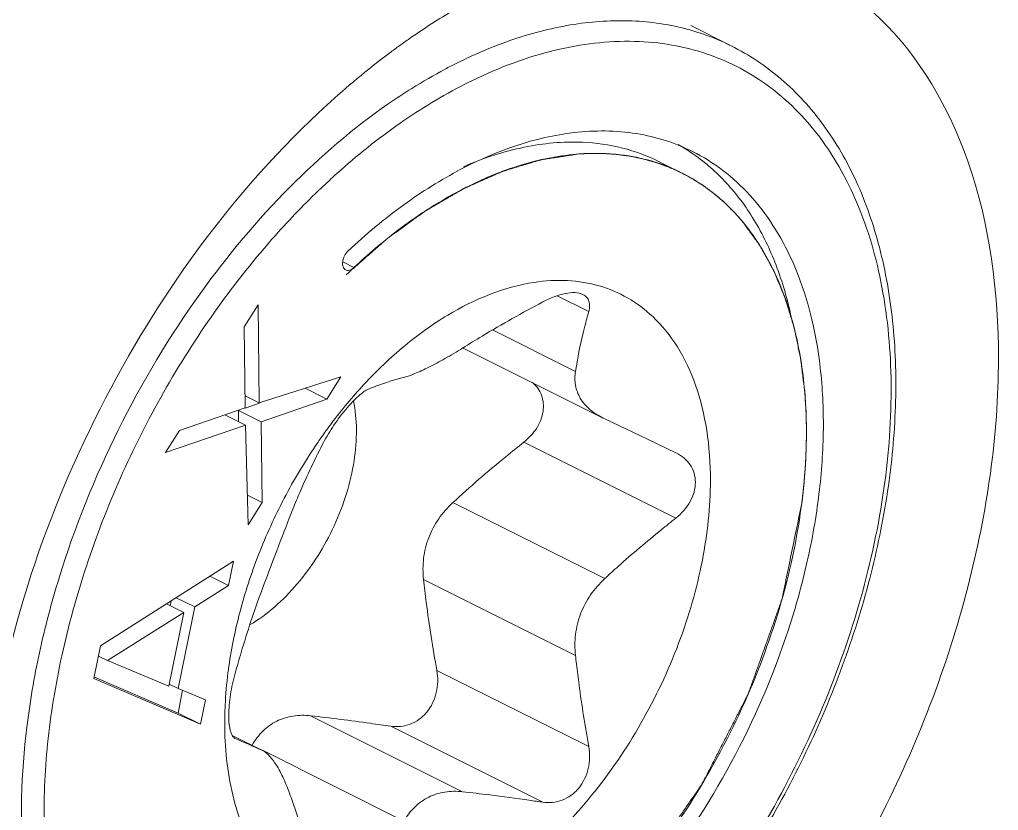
# Model space of a CAD drawing. Header units: millimetres. Extents: x 1177 to 4147, y 93 to 2194.
# Drawn here: x 3563.87 to 3568.16, y 938.529 to 941.994 of the extents above; entities that cross this region are included whole.
import ezdxf

# ---------------------------------------------------------------- set-up
doc = ezdxf.new("R2010")
doc.units = ezdxf.units.MM
doc.header["$LTSCALE"] = 0.1
doc.layers.get('0').update_dxf_attribs({"lineweight": 13})

# ---------------------------------------------------------------- blocks, each defined once
blk = doc.blocks.new('01')
for p, q in [((4024.408, 927.9837), (4024.1544, 928.1105)), ((4023.9533, 927.2485), (4023.9508, 927.2493)), ((4023.9571, 927.2588), (4024.0985, 927.1881)), ((4022.0452, 926.5965), (4021.9755, 926.6313)), ((4022.0108, 926.5639), (4021.9967, 926.5502)), ((4023.5157, 926.321), (4023.3185, 926.4196)), ((4021.4458, 926.3629), (4021.3587, 926.2242)), ((4021.3587, 926.2242), (4021.4458, 926.3629)), ((4021.4458, 926.3629), (4021.4527, 925.7489)), ((4021.4527, 925.7489), (4021.4458, 926.3629)), ((4021.3587, 926.2242), (4021.3651, 925.718)), ((4021.3651, 925.718), (4021.3587, 926.2242)), ((4022.9134, 926.2055), (4023.4324, 925.946)), ((4022.7261, 926.0935), (4023.6068, 925.6531)), ((4021.9638, 925.9113), (4021.4527, 925.7489)), ((4021.4527, 925.7489), (4021.9638, 925.9113)), ((4021.9638, 925.9113), (4021.8768, 925.7726)), ((4021.8768, 925.7726), (4021.9638, 925.9113)), ((4021.8768, 925.7726), (4021.741, 925.8405)), ((4021.4527, 925.7489), (4021.3641, 925.7932)), ((4021.8768, 925.7726), (4021.4643, 925.6316)), ((4021.4643, 925.6316), (4021.8768, 925.7726)), ((4021.3651, 925.718), (4020.9526, 925.577)), ((4020.9526, 925.577), (4021.3651, 925.718)), ((4021.4643, 925.6316), (4021.3229, 925.7023)), ((4021.3238, 925.6312), (4021.3229, 925.7023)), ((4021.3655, 925.7168), (4021.4534, 925.7469)), ((4021.3657, 925.6103), (4021.2374, 925.6744)), ((4023.6068, 925.6531), (4023.6158, 925.6487)), ((4023.6158, 925.6487), (4023.8832, 925.5214)), ((4021.3657, 925.6103), (4020.8656, 925.4383)), ((4020.8656, 925.4383), (4021.3657, 925.6103)), ((4020.9526, 925.577), (4020.8656, 925.4383)), ((4020.8656, 925.4383), (4020.9526, 925.577)), ((4021.3657, 925.6103), (4021.3836, 924.9867)), ((4021.3836, 924.9867), (4021.3657, 925.6103)), ((4021.4643, 925.6316), (4021.4706, 925.1254)), ((4021.4706, 925.1254), (4021.4643, 925.6316)), ((4023.8832, 925.5214), (4024.0614, 925.4364)), ((4024.0614, 925.0284), (4023.1101, 925.504)), ((4024.0614, 925.4364), (4024.0656, 925.4343)), ((4021.4706, 925.1254), (4021.3783, 925.1716)), ((4021.4706, 925.1254), (4021.3836, 924.9867)), ((4021.3836, 924.9867), (4021.4706, 925.1254)), ((4022.6645, 925.1247), (4023.6158, 924.6491)), ((4021.2916, 924.759), (4020.4592, 924.2276)), ((4020.4592, 924.2276), (4021.2916, 924.759)), ((4021.2916, 924.759), (4021.2607, 924.6057)), ((4021.2607, 924.6057), (4021.2916, 924.759)), ((4021.2607, 924.6057), (4021.1434, 924.6644)), ((4021.2607, 924.6057), (4021.0486, 924.4722)), ((4021.0486, 924.4722), (4021.2607, 924.6057)), ((4022.4812, 924.6442), (4023.4324, 924.1685)), ((4020.9796, 924.4362), (4020.8711, 924.4905)), ((4020.8943, 924.4789), (4020.9004, 924.5092)), ((4021.0486, 924.4722), (4020.933, 924.53)), ((4021.0486, 924.4722), (4020.9456, 923.9614)), ((4020.9456, 923.9614), (4021.0486, 924.4722)), ((4020.5024, 924.1359), (4020.9796, 924.4362)), ((4020.5024, 924.1359), (4020.9796, 924.4362)), ((4020.9796, 924.4362), (4020.8869, 923.9765)), ((4020.9796, 924.4362), (4020.8869, 923.9765)), ((4020.4592, 924.2276), (4020.418, 924.0233)), ((4020.418, 924.0233), (4020.4592, 924.2276)), ((4020.5024, 924.1359), (4020.4463, 924.1639)), ((4020.8869, 923.9765), (4020.5024, 924.1359)), ((4020.8869, 923.9765), (4020.5024, 924.1359)), ((4023.5157, 923.5981), (4022.5644, 924.0737)), ((4021.0856, 923.7374), (4020.418, 924.0233)), ((4020.418, 924.0233), (4021.0856, 923.7374)), ((4020.4216, 924.0318), (4020.9442, 923.8081)), ((4020.9456, 923.9614), (4020.8895, 923.9895)), ((4020.9442, 923.8081), (4020.9728, 923.9501)), ((4021.1165, 923.8906), (4020.9456, 923.9614)), ((4020.9456, 923.9614), (4021.1165, 923.8906)), ((4021.1165, 923.8906), (4021.0856, 923.7374)), ((4021.0856, 923.7374), (4021.1165, 923.8906)), ((4021.0856, 923.7374), (4020.9442, 923.8081)), ((4021.7743, 923.7909), (4022.7256, 923.3152)), ((4023.2272, 923.2498), (4022.2759, 923.7254)), ((4021.2833, 923.6683), (4021.4728, 923.5736)), ((4021.2834, 923.6682), (4021.4687, 923.5755)), ((4021.3018, 923.6486), (4021.3004, 923.6492)), ((4021.4728, 923.5736), (4021.4687, 923.5755)), ((4021.4733, 923.5747), (4022.3589, 923.1319))]:
    blk.add_line(p, q)
for centre, radius, start, end in [((4025.0703, 924.1912), 4.6795, 125.91962, 126.8807), ((4024.9973, 924.2919), 4.5551, 124.97288, 125.91918), ((4025.3506, 923.8281), 5.1381, 126.9504, 132.51914), ((4024.1118, 925.0426), 3.0296, 116.56538, 116.93563), ((4024.3741, 924.5769), 3.7055, 122.04414, 124.78079), ((4023.4907, 926.3275), 1.1916, 55.91716, 60.6392), ((4024.5685, 923.6182), 3.3325, 144.93887, 145.53874), ((4027.6865, 920.2549), 5.99, 131.70938, 132.81259), ((4029.5672, 924.8241), 6.1697, 186.10007, 186.61048), ((4023.9851, 923.7137), 2.7498, 171.93049, 172.78946), ((4023.5438, 923.7445), 2.3072, 178.82337, 179.99663), ((4023.4663, 923.7445), 2.2297, 179.99586, 181.46265), ((4015.8845, 911.0385), 13.7245, 65.99091, 66.75163), ((4021.2967, 910.6414), 12.7541, 82.798, 83.56763)]:
    blk.add_arc(centre, radius, start, end)
for points, knots in [([(4023.451, 928.5483), (4023.7844, 928.643), (4024.3171, 928.6898), (4024.9549, 928.4623), (4025.5066, 928.0605), (4025.9853, 927.2187), (4026.0803, 926.4423), (4026.0803, 926.0251)], [0, 0, 0, 0, 0.241229, 0.353155, 0.465495, 0.709646, 1, 1, 1, 1]), ([(4022.3864, 928.0245), (4022.4727, 928.0849), (4022.8052, 928.3005), (4023.1709, 928.4688), (4023.451, 928.5483)], [0, 0, 0, 0, 0.265752, 1, 1, 1, 1]), ([(4024.1493, 928.0834), (4024.039, 928.1144), (4023.8043, 928.1517), (4023.4381, 928.1323), (4023.0585, 928.0405), (4022.8103, 927.9364), (4022.6862, 927.8744)], [0, 0, 0, 0, 0.227684, 0.467586, 0.724216, 1, 1, 1, 1]), ([(4024.4079, 927.9837), (4024.3873, 927.994), (4024.3036, 928.0334), (4024.2162, 928.0647), (4024.1493, 928.0834)], [0, 0, 0, 0, 0.249254, 1, 1, 1, 1]), ([(4024.408, 927.9837), (4024.52, 927.9277), (4024.7342, 927.7844), (4024.9995, 927.4927), (4025.2056, 927.1331), (4025.3495, 926.7159), (4025.43, 926.2511), (4025.4467, 925.7488), (4025.3999, 925.2198), (4025.2911, 924.6757), (4025.1229, 924.1286), (4024.8992, 923.5908), (4024.6253, 923.0746), (4024.3072, 922.5918), (4023.9522, 922.1534), (4023.568, 921.7692), (4023.1632, 921.4482), (4022.8757, 921.2755), (4022.7309, 921.2031)], [0, 0, 0, 0, 0.046374, 0.094191, 0.144678, 0.198693, 0.256662, 0.318598, 0.384166, 0.452757, 0.523561, 0.595631, 0.66795, 0.739486, 0.809251, 0.876361, 0.940103, 1, 1, 1, 1]), ([(4022.7569, 921.2572), (4022.9384, 921.348), (4023.2982, 921.5751), (4023.7923, 922.0104), (4024.2472, 922.539), (4024.646, 923.1412), (4024.9739, 923.7945), (4025.2187, 924.4745), (4025.3711, 925.1559), (4025.4253, 925.8135), (4025.3789, 926.4234), (4025.2326, 926.9636), (4025.0243, 927.3474), (4024.8124, 927.5925), (4024.6364, 927.7429), (4024.4418, 927.8617), (4024.2308, 927.9478), (4024.0055, 928.0001), (4023.6831, 928.0248), (4023.2518, 927.9643), (4022.9219, 927.8349), (4022.7569, 927.7524)], [0, 0, 0, 0, 0.063265, 0.131823, 0.204585, 0.280032, 0.356417, 0.431911, 0.504761, 0.573445, 0.636852, 0.694489, 0.746724, 0.771287, 0.795134, 0.818602, 0.84206, 0.865879, 0.890399, 0.942508, 1, 1, 1, 1]), ([(4022.6862, 927.8744), (4022.6628, 927.8627), (4022.5683, 927.8139), (4022.4761, 927.7604), (4022.408, 927.7178)], [0, 0, 0, 0, 0.245343, 1, 1, 1, 1]), ([(4022.7394, 927.7436), (4022.5988, 927.6722), (4022.3193, 927.502), (4022.0642, 927.2975), (4021.9389, 927.185)], [0, 0, 0, 0, 0.483613, 1, 1, 1, 1]), ([(4019.7509, 923.4311), (4019.8412, 924.2215), (4020.3417, 925.7652), (4021.2935, 927.0805), (4021.878, 927.6152)], [0, 0, 0, 0, 0.501063, 1, 1, 1, 1]), ([(4022.2603, 927.6204), (4022.0394, 927.4671), (4021.6137, 927.1015), (4021.2546, 926.6719), (4021.086, 926.4375)], [0, 0, 0, 0, 0.482181, 1, 1, 1, 1]), ([(4023.4239, 927.4411), (4023.177, 927.4126), (4022.7998, 927.2784), (4022.3435, 926.9906), (4022.1193, 926.8037), (4022.0096, 926.7011)], [0, 0, 0, 0, 0.460924, 0.721374, 1, 1, 1, 1]), ([(4024.1656, 927.3223), (4024.1108, 927.3497), (4023.9958, 927.3963), (4023.7485, 927.4547), (4023.5531, 927.456), (4023.4239, 927.4411)], [0, 0, 0, 0, 0.241753, 0.487086, 1, 1, 1, 1]), ([(4022.7308, 927.2274), (4022.8532, 927.2804), (4023.0974, 927.3615), (4023.3547, 927.3858), (4023.4766, 927.3805)], [0, 0, 0, 0, 0.522319, 1, 1, 1, 1]), ([(4023.4766, 927.3805), (4023.5607, 927.3768), (4023.7266, 927.3535), (4023.8838, 927.2954), (4023.9571, 927.2588)], [0, 0, 0, 0, 0.507045, 1, 1, 1, 1]), ([(4023.4539, 927.3071), (4023.4392, 927.3049), (4023.4098, 927.3005), (4023.3731, 927.2949), (4023.3438, 927.2905), (4023.3218, 927.2871), (4023.2997, 927.2838), (4023.2777, 927.2804), (4023.2594, 927.2777), (4023.2465, 927.2757), (4023.2392, 927.2746), (4023.2337, 927.2738), (4023.2282, 927.2729), (4023.224, 927.2723), (4023.2213, 927.2719), (4023.2201, 927.2717), (4023.2192, 927.2716), (4023.2183, 927.2713), (4023.2166, 927.2708), (4023.2143, 927.2701), (4023.2105, 927.269), (4023.2058, 927.2676), (4023.1983, 927.2653), (4023.1889, 927.2625), (4023.1776, 927.2591), (4023.1625, 927.2546), (4023.1437, 927.249), (4023.1211, 927.2422), (4023.0909, 927.2332), (4023.0608, 927.2241), (4023.0344, 927.2162), (4023.0194, 927.2117), (4023.0081, 927.2083), (4022.9987, 927.2055), (4022.9911, 927.2032), (4022.9864, 927.2018), (4022.9827, 927.2007), (4022.9803, 927.2), (4022.9787, 927.1995), (4022.9777, 927.1992), (4022.9768, 927.1987), (4022.9756, 927.1982), (4022.9727, 927.197), (4022.9684, 927.1951), (4022.9627, 927.1925), (4022.957, 927.19), (4022.9494, 927.1866), (4022.936, 927.1807), (4022.917, 927.1723), (4022.8941, 927.1622), (4022.8712, 927.152), (4022.8484, 927.1419), (4022.8255, 927.1318), (4022.8064, 927.1233), (4022.7912, 927.1166), (4022.7797, 927.1115), (4022.7683, 927.1065), (4022.7588, 927.1023), (4022.7512, 927.0989), (4022.7464, 927.0968), (4022.7426, 927.0951), (4022.7397, 927.0938), (4022.7373, 927.0928), (4022.7354, 927.0919), (4022.734, 927.0913), (4022.7326, 927.0904), (4022.7307, 927.0894), (4022.7283, 927.088), (4022.7254, 927.0863), (4022.7216, 927.0841), (4022.7169, 927.0813), (4022.7093, 927.0768), (4022.6997, 927.0713), (4022.6883, 927.0646), (4022.6769, 927.0579), (4022.6617, 927.0491), (4022.6426, 927.0379), (4022.6198, 927.0246), (4022.5969, 927.0113), (4022.5741, 926.9979), (4022.5513, 926.9846), (4022.5322, 926.9735), (4022.5189, 926.9657), (4022.5113, 926.9613), (4022.5056, 926.9579), (4022.4999, 926.9546), (4022.4956, 926.9521), (4022.4927, 926.9504), (4022.4915, 926.9497), (4022.4906, 926.9492), (4022.4896, 926.9485), (4022.488, 926.9473), (4022.4857, 926.9456), (4022.4819, 926.9429), (4022.4772, 926.9395), (4022.4697, 926.934), (4022.4603, 926.9272), (4022.4491, 926.919), (4022.4341, 926.9081), (4022.4078, 926.889), (4022.3703, 926.8617), (4022.3328, 926.8344), (4022.3065, 926.8153), (4022.2915, 926.8044), (4022.2802, 926.7962), (4022.2709, 926.7894), (4022.2634, 926.7839), (4022.2587, 926.7805), (4022.2549, 926.7778), (4022.2526, 926.7761), (4022.2509, 926.7749), (4022.25, 926.7742), (4022.2491, 926.7733), (4022.2479, 926.7723), (4022.2451, 926.7698), (4022.2409, 926.7661), (4022.2353, 926.7612), (4022.2297, 926.7563), (4022.2222, 926.7497), (4022.2091, 926.7382), (4022.1904, 926.7217), (4022.1679, 926.702), (4022.1455, 926.6823), (4022.123, 926.6625), (4022.0931, 926.6362), (4022.0557, 926.6033), (4022.0258, 926.577), (4022.0108, 926.5639)], [0, 0, 0, 0, 0.03125, 0.0625, 0.078125, 0.09375, 0.109375, 0.125, 0.140625, 0.148438, 0.152344, 0.15625, 0.160156, 0.164062, 0.165039, 0.166016, 0.166504, 0.166992, 0.167969, 0.169922, 0.171875, 0.175781, 0.179688, 0.1875, 0.195312, 0.203125, 0.21875, 0.234375, 0.25, 0.28125, 0.296875, 0.304688, 0.3125, 0.320312, 0.324219, 0.328125, 0.330078, 0.332031, 0.333008, 0.333496, 0.333984, 0.334961, 0.335938, 0.339844, 0.34375, 0.347656, 0.351562, 0.359375, 0.375, 0.390625, 0.40625, 0.421875, 0.4375, 0.453125, 0.460938, 0.46875, 0.476562, 0.484375, 0.488281, 0.492188, 0.494141, 0.496094, 0.498047, 0.499023, 0.5, 0.500977, 0.501953, 0.503906, 0.505859, 0.507812, 0.511719, 0.515625, 0.523438, 0.53125, 0.539062, 0.546875, 0.5625, 0.578125, 0.59375, 0.609375, 0.625, 0.640625, 0.648438, 0.652344, 0.65625, 0.660156, 0.664062, 0.665039, 0.666016, 0.666504, 0.666992, 0.667969, 0.669922, 0.671875, 0.675781, 0.679688, 0.6875, 0.695312, 0.703125, 0.71875, 0.75, 0.78125, 0.796875, 0.804688, 0.8125, 0.820312, 0.824219, 0.828125, 0.830078, 0.832031, 0.833008, 0.833496, 0.833984, 0.834961, 0.835938, 0.839844, 0.84375, 0.847656, 0.851562, 0.859375, 0.875, 0.890625, 0.90625, 0.921875, 0.9375, 0.96875, 1, 1, 1, 1]), ([(4023.5268, 927.3107), (4023.4669, 927.3093), (4023.3445, 927.2986), (4023.0235, 927.2325), (4022.671, 927.0742), (4022.3094, 926.8286), (4022.1322, 926.6779), (4022.0452, 926.5965)], [0, 0, 0, 0, 0.107146, 0.218951, 0.585105, 0.786968, 1, 1, 1, 1]), ([(4023.519, 927.3105), (4023.5182, 927.3105), (4023.5169, 927.3104), (4023.5151, 927.3104), (4023.514, 927.3103), (4023.5132, 927.3103), (4023.5126, 927.3103), (4023.5123, 927.3103), (4023.512, 927.3103), (4023.5115, 927.3103), (4023.511, 927.3102), (4023.5102, 927.3102), (4023.5091, 927.3102), (4023.5073, 927.3101), (4023.5052, 927.31), (4023.503, 927.3099), (4023.5013, 927.3099), (4023.5002, 927.3098), (4023.4993, 927.3098), (4023.4988, 927.3098), (4023.4983, 927.3097), (4023.4981, 927.3097), (4023.4977, 927.3097), (4023.4972, 927.3097), (4023.4963, 927.3097), (4023.4952, 927.3096), (4023.4941, 927.3096), (4023.4933, 927.3095), (4023.4926, 927.3095), (4023.4921, 927.3095), (4023.4917, 927.3094), (4023.4915, 927.3094), (4023.4913, 927.3094), (4023.491, 927.3094), (4023.4905, 927.3094), (4023.4898, 927.3093), (4023.4887, 927.3093), (4023.4874, 927.3092), (4023.4857, 927.3091), (4023.4835, 927.309), (4023.4813, 927.3089), (4023.4796, 927.3088), (4023.4785, 927.3087), (4023.4777, 927.3087), (4023.4773, 927.3087), (4023.4771, 927.3087), (4023.4768, 927.3087), (4023.4764, 927.3086), (4023.4759, 927.3086), (4023.475, 927.3085), (4023.4739, 927.3085), (4023.4728, 927.3084), (4023.4719, 927.3084), (4023.4714, 927.3083), (4023.471, 927.3083), (4023.4707, 927.3083), (4023.4705, 927.3083), (4023.4704, 927.3083), (4023.4701, 927.3082), (4023.4698, 927.3082), (4023.469, 927.3082), (4023.4678, 927.3081), (4023.4663, 927.308), (4023.4647, 927.3079), (4023.4627, 927.3077), (4023.4591, 927.3075), (4023.456, 927.3073), (4023.4539, 927.3071)], [0, 0, 0, 0, 0.0625, 0.09375, 0.125, 0.140625, 0.15625, 0.164062, 0.167969, 0.171875, 0.179688, 0.1875, 0.203125, 0.21875, 0.25, 0.28125, 0.296875, 0.3125, 0.320312, 0.328125, 0.332031, 0.335938, 0.34375, 0.359375, 0.375, 0.40625, 0.4375, 0.453125, 0.46875, 0.484375, 0.492188, 0.496094, 0.5, 0.503906, 0.507812, 0.515625, 0.53125, 0.546875, 0.5625, 0.59375, 0.625, 0.640625, 0.65625, 0.664062, 0.667969, 0.671875, 0.679688, 0.6875, 0.703125, 0.71875, 0.75, 0.78125, 0.796875, 0.8125, 0.820312, 0.828125, 0.832031, 0.833984, 0.835938, 0.839844, 0.84375, 0.859375, 0.875, 0.890625, 0.90625, 0.9375, 1, 1, 1, 1]), ([(4023.9508, 927.2493), (4023.943, 927.2516), (4023.9314, 927.2552), (4023.9179, 927.2593), (4023.9101, 927.2616), (4023.9043, 927.2634), (4023.8985, 927.2651), (4023.8942, 927.2664), (4023.8913, 927.2673), (4023.8898, 927.2678), (4023.8883, 927.2682), (4023.8861, 927.2687), (4023.8834, 927.2694), (4023.8791, 927.2704), (4023.8736, 927.2717), (4023.8649, 927.2738), (4023.854, 927.2764), (4023.8409, 927.2796), (4023.8311, 927.2819), (4023.8246, 927.2835), (4023.8219, 927.2841), (4023.8197, 927.2847), (4023.8175, 927.2851), (4023.8136, 927.2858), (4023.808, 927.2868), (4023.7947, 927.2892), (4023.7791, 927.2919), (4023.7635, 927.2947), (4023.7557, 927.2961), (4023.7512, 927.2968), (4023.7479, 927.2975), (4023.7445, 927.2978), (4023.7399, 927.2984), (4023.7342, 927.2991), (4023.7274, 927.2999), (4023.7183, 927.3009), (4023.707, 927.3023), (4023.6956, 927.3036), (4023.6865, 927.3047), (4023.6808, 927.3053), (4023.6769, 927.3058), (4023.6746, 927.306), (4023.6723, 927.3062), (4023.6694, 927.3063), (4023.6624, 927.3067), (4023.652, 927.3074), (4023.6381, 927.3082), (4023.6265, 927.3089), (4023.6173, 927.3094), (4023.6115, 927.3098), (4023.6069, 927.3101), (4023.604, 927.3102), (4023.6019, 927.3103), (4023.6008, 927.3104), (4023.5995, 927.3104), (4023.5979, 927.3104), (4023.594, 927.3104), (4023.5882, 927.3104), (4023.5806, 927.3104), (4023.5729, 927.3104), (4023.5626, 927.3104), (4023.5447, 927.3105), (4023.5293, 927.3105), (4023.519, 927.3105)], [0, 0, 0, 0, 0.0625, 0.09375, 0.109375, 0.125, 0.140625, 0.15625, 0.160156, 0.164062, 0.167969, 0.171875, 0.179688, 0.1875, 0.203125, 0.21875, 0.25, 0.28125, 0.3125, 0.320312, 0.328125, 0.332031, 0.335938, 0.34375, 0.359375, 0.375, 0.4375, 0.46875, 0.484375, 0.492188, 0.5, 0.507812, 0.515625, 0.53125, 0.546875, 0.5625, 0.59375, 0.625, 0.640625, 0.65625, 0.664062, 0.667969, 0.671875, 0.679688, 0.6875, 0.71875, 0.75, 0.78125, 0.796875, 0.8125, 0.820312, 0.828125, 0.832031, 0.833984, 0.835938, 0.839844, 0.84375, 0.859375, 0.875, 0.890625, 0.90625, 0.9375, 1, 1, 1, 1]), ([(4024.0985, 927.1881), (4024.0124, 927.2312), (4023.8245, 927.2963), (4023.6268, 927.313), (4023.5268, 927.3107)], [0, 0, 0, 0, 0.490458, 1, 1, 1, 1]), ([(4024.5394, 926.9122), (4024.489, 926.9927), (4024.3759, 927.1416), (4024.2336, 927.2636), (4024.1585, 927.3144)], [0, 0, 0, 0, 0.511265, 1, 1, 1, 1]), ([(4024.7882, 926.6397), (4024.7539, 926.7158), (4024.6767, 926.86), (4024.5312, 927.0512), (4024.3612, 927.2083), (4024.2324, 927.2889), (4024.1656, 927.3223)], [0, 0, 0, 0, 0.266209, 0.519043, 0.762109, 1, 1, 1, 1]), ([(4024.0997, 927.1875), (4024.0939, 927.1903), (4024.0867, 927.1938), (4024.0781, 927.1981), (4024.0723, 927.2008), (4024.065, 927.2041), (4024.0577, 927.2075), (4024.0519, 927.2101), (4024.046, 927.2126), (4024.0401, 927.2152), (4024.0342, 927.2177), (4024.0298, 927.2197), (4024.0253, 927.2214), (4024.0193, 927.2239), (4024.0134, 927.2263), (4024.0074, 927.2287), (4024.0029, 927.2304), (4023.9984, 927.2321), (4023.9939, 927.2338), (4023.9894, 927.2356), (4023.986, 927.2368), (4023.9838, 927.2377), (4023.9828, 927.2381), (4023.9821, 927.2383), (4023.9812, 927.2386), (4023.9796, 927.2392), (4023.9774, 927.24), (4023.9738, 927.2412), (4023.9694, 927.2428), (4023.9622, 927.2453), (4023.9568, 927.2472), (4023.9533, 927.2485)], [0, 0, 0, 0, 0.125, 0.15625, 0.1875, 0.25, 0.3125, 0.34375, 0.375, 0.4375, 0.46875, 0.5, 0.53125, 0.5625, 0.625, 0.65625, 0.6875, 0.71875, 0.75, 0.78125, 0.8125, 0.820312, 0.828125, 0.832031, 0.835938, 0.84375, 0.859375, 0.875, 0.90625, 0.9375, 1, 1, 1, 1]), ([(4021.9389, 927.185), (4021.9057, 927.1552), (4021.7721, 927.0317), (4021.6456, 926.9005), (4021.5543, 926.7979)], [0, 0, 0, 0, 0.245479, 1, 1, 1, 1]), ([(4024.5215, 926.829), (4024.4648, 926.9049), (4024.3372, 927.0429), (4024.1804, 927.1472), (4024.0985, 927.1881)], [0, 0, 0, 0, 0.508673, 1, 1, 1, 1]), ([(4024.4805, 926.8812), (4024.4738, 926.8887), (4024.4638, 926.9001), (4024.4521, 926.9133), (4024.4455, 926.9208), (4024.4405, 926.9265), (4024.4355, 926.9322), (4024.4317, 926.9364), (4024.4292, 926.9392), (4024.428, 926.9407), (4024.4267, 926.9421), (4024.4248, 926.944), (4024.4224, 926.9463), (4024.4186, 926.9501), (4024.4138, 926.9549), (4024.4062, 926.9624), (4024.3966, 926.9719), (4024.3871, 926.9814), (4024.3795, 926.989), (4024.3747, 926.9937), (4024.3709, 926.9975), (4024.3685, 926.9998), (4024.3668, 927.0015), (4024.3659, 927.0024), (4024.365, 927.0032), (4024.3638, 927.0042), (4024.361, 927.0066), (4024.3569, 927.0103), (4024.3513, 927.0151), (4024.3457, 927.0199), (4024.3383, 927.0263), (4024.3309, 927.0327), (4024.3235, 927.0392), (4024.318, 927.044), (4024.3133, 927.048), (4024.3101, 927.0508), (4024.3082, 927.0524), (4024.3069, 927.0536), (4024.3052, 927.0548), (4024.3032, 927.0564), (4024.2995, 927.0592), (4024.2942, 927.0631), (4024.2879, 927.0679), (4024.2795, 927.0742), (4024.2711, 927.0805), (4024.2627, 927.0869), (4024.2564, 927.0916), (4024.2501, 927.0964), (4024.2453, 927.0999), (4024.2422, 927.1023), (4024.2409, 927.1033), (4024.2398, 927.1041), (4024.2388, 927.1048), (4024.237, 927.1059), (4024.2345, 927.1075), (4024.2304, 927.1102), (4024.2254, 927.1134), (4024.2173, 927.1187), (4024.2071, 927.1253), (4024.197, 927.1318), (4024.1889, 927.1371), (4024.1838, 927.1404), (4024.1798, 927.143), (4024.1772, 927.1446), (4024.1755, 927.1458), (4024.1744, 927.1464), (4024.1732, 927.1471), (4024.1718, 927.1479), (4024.1683, 927.1498), (4024.163, 927.1527), (4024.156, 927.1566), (4024.1489, 927.1604), (4024.1396, 927.1656), (4024.1231, 927.1746), (4024.1091, 927.1823), (4024.0997, 927.1875)], [0, 0, 0, 0, 0.0625, 0.09375, 0.109375, 0.125, 0.140625, 0.15625, 0.160156, 0.164062, 0.167969, 0.171875, 0.179688, 0.1875, 0.203125, 0.21875, 0.25, 0.28125, 0.296875, 0.3125, 0.320312, 0.328125, 0.332031, 0.333984, 0.335938, 0.339844, 0.34375, 0.359375, 0.375, 0.390625, 0.40625, 0.4375, 0.453125, 0.46875, 0.484375, 0.492188, 0.496094, 0.5, 0.503906, 0.507812, 0.515625, 0.53125, 0.546875, 0.5625, 0.59375, 0.609375, 0.625, 0.640625, 0.65625, 0.660156, 0.664062, 0.666016, 0.667969, 0.671875, 0.679688, 0.6875, 0.703125, 0.71875, 0.75, 0.78125, 0.796875, 0.8125, 0.820312, 0.828125, 0.832031, 0.833984, 0.835938, 0.839844, 0.84375, 0.859375, 0.875, 0.890625, 0.90625, 0.9375, 1, 1, 1, 1]), ([(4024.8684, 925.8106), (4024.8651, 925.837), (4024.8603, 925.8767), (4024.8546, 925.923), (4024.8514, 925.9494), (4024.849, 925.9692), (4024.847, 925.9858), (4024.8454, 925.999), (4024.8444, 926.0072), (4024.8435, 926.0138), (4024.843, 926.018), (4024.8427, 926.0209), (4024.8425, 926.0225), (4024.8421, 926.0241), (4024.8417, 926.026), (4024.8407, 926.0307), (4024.8393, 926.0377), (4024.8373, 926.0471), (4024.8354, 926.0565), (4024.8328, 926.069), (4024.8282, 926.0908), (4024.8217, 926.1221), (4024.8152, 926.1533), (4024.8106, 926.1752), (4024.808, 926.1877), (4024.806, 926.1971), (4024.8041, 926.2065), (4024.8026, 926.2135), (4024.8017, 926.2182), (4024.8012, 926.2201), (4024.8009, 926.2217), (4024.8005, 926.2232), (4024.7997, 926.2257), (4024.7986, 926.2294), (4024.7968, 926.2352), (4024.7946, 926.2425), (4024.791, 926.2542), (4024.7865, 926.2688), (4024.7812, 926.2863), (4024.7758, 926.3039), (4024.7704, 926.3214), (4024.765, 926.3389), (4024.7597, 926.3564), (4024.7552, 926.371), (4024.7516, 926.3827), (4024.7494, 926.39), (4024.7476, 926.3958), (4024.7463, 926.4002), (4024.7451, 926.4039), (4024.7444, 926.4064), (4024.7439, 926.4079), (4024.7436, 926.409), (4024.7431, 926.41), (4024.7426, 926.4113), (4024.7416, 926.4137), (4024.7402, 926.4171), (4024.7385, 926.4211), (4024.7362, 926.4265), (4024.7334, 926.4332), (4024.7289, 926.444), (4024.7232, 926.4575), (4024.7164, 926.4736), (4024.7097, 926.4898), (4024.7029, 926.506), (4024.6961, 926.5221), (4024.6893, 926.5383), (4024.6836, 926.5518), (4024.6791, 926.5625), (4024.6763, 926.5693), (4024.674, 926.5747), (4024.6726, 926.578), (4024.6716, 926.5804), (4024.671, 926.5817), (4024.6703, 926.5829), (4024.6695, 926.5845), (4024.6675, 926.5881), (4024.6644, 926.5936), (4024.6603, 926.601), (4024.6563, 926.6083), (4024.6508, 926.6181), (4024.6413, 926.6352), (4024.6277, 926.6597), (4024.6141, 926.6842), (4024.6046, 926.7013), (4024.5992, 926.7111), (4024.5951, 926.7184), (4024.591, 926.7258), (4024.588, 926.7313), (4024.586, 926.7349), (4024.5851, 926.7365), (4024.5844, 926.7377), (4024.5837, 926.7389), (4024.5822, 926.7408), (4024.5802, 926.7436), (4024.577, 926.7481), (4024.5729, 926.7537), (4024.5664, 926.7626), (4024.5583, 926.7738), (4024.5486, 926.7872), (4024.5356, 926.8051), (4024.5194, 926.8275), (4024.4999, 926.8543), (4024.487, 926.8722), (4024.4805, 926.8812)], [0, 0, 0, 0, 0.0625, 0.09375, 0.109375, 0.125, 0.140625, 0.148438, 0.15625, 0.160156, 0.164062, 0.166016, 0.166992, 0.167969, 0.169922, 0.171875, 0.179688, 0.1875, 0.195312, 0.203125, 0.21875, 0.25, 0.28125, 0.296875, 0.304688, 0.3125, 0.320312, 0.328125, 0.330078, 0.332031, 0.333008, 0.333984, 0.335938, 0.339844, 0.34375, 0.351562, 0.359375, 0.375, 0.390625, 0.40625, 0.421875, 0.4375, 0.453125, 0.46875, 0.476562, 0.484375, 0.488281, 0.492188, 0.496094, 0.498047, 0.499023, 0.5, 0.500977, 0.501953, 0.503906, 0.507812, 0.511719, 0.515625, 0.523438, 0.53125, 0.546875, 0.5625, 0.578125, 0.59375, 0.609375, 0.625, 0.640625, 0.648438, 0.65625, 0.660156, 0.664062, 0.666016, 0.666992, 0.667969, 0.669922, 0.671875, 0.679688, 0.6875, 0.695312, 0.703125, 0.71875, 0.75, 0.78125, 0.796875, 0.804688, 0.8125, 0.820312, 0.828125, 0.830078, 0.832031, 0.833008, 0.833984, 0.835938, 0.839844, 0.84375, 0.851562, 0.859375, 0.875, 0.890625, 0.90625, 0.9375, 0.96875, 1, 1, 1, 1]), ([(4024.779, 926.3059), (4024.7545, 926.4163), (4024.6921, 926.6262), (4024.5951, 926.8231), (4024.5394, 926.9122)], [0, 0, 0, 0, 0.518165, 1, 1, 1, 1]), ([(4024.8724, 925.3703), (4024.8808, 925.5128), (4024.8801, 925.789), (4024.8215, 926.1835), (4024.7064, 926.5338), (4024.5889, 926.7391), (4024.5215, 926.829)], [0, 0, 0, 0, 0.280138, 0.540178, 0.77953, 1, 1, 1, 1]), ([(4021.5543, 926.7979), (4021.4262, 926.654), (4021.1825, 926.3479), (4020.8632, 925.8508), (4020.5913, 925.3198), (4020.3738, 924.7684), (4020.2161, 924.2104), (4020.1221, 923.6595), (4020.0943, 923.1296), (4020.1214, 922.7866), (4020.1474, 922.6231)], [0, 0, 0, 0, 0.127491, 0.258267, 0.390299, 0.521487, 0.64978, 0.77329, 0.890419, 1, 1, 1, 1]), ([(4021.9939, 926.5817), (4021.9902, 926.5835), (4021.9833, 926.5892), (4021.9768, 926.6016), (4021.9739, 926.6169), (4021.975, 926.6408), (4021.9851, 926.6711), (4022.0003, 926.6923), (4022.0096, 926.7011)], [0, 0, 0, 0, 0.090733, 0.190686, 0.30483, 0.433321, 0.717316, 1, 1, 1, 1]), ([(4022.0464, 921.5641), (4022.1518, 921.5733), (4022.369, 921.6148), (4022.6906, 921.7354), (4023.0127, 921.9132), (4023.329, 922.1446), (4023.6333, 922.4247), (4024.0193, 922.8609), (4024.4317, 923.4879), (4024.7307, 924.1796), (4024.8894, 924.7512), (4024.9634, 925.1714), (4024.9917, 925.5783), (4024.9687, 926.073), (4024.8829, 926.4292), (4024.7882, 926.6397)], [0, 0, 0, 0, 0.049411, 0.10258, 0.159713, 0.220696, 0.28513, 0.352417, 0.492284, 0.633465, 0.702331, 0.76887, 0.832367, 0.892274, 1, 1, 1, 1]), ([(4022.0452, 926.5965), (4022.0411, 926.5927), (4022.0328, 926.5861), (4022.0192, 926.5797), (4022.0058, 926.5778), (4021.9974, 926.5799), (4021.9939, 926.5817)], [0, 0, 0, 0, 0.295131, 0.558322, 0.789306, 1, 1, 1, 1]), ([(4022.1084, 925.8646), (4022.1883, 925.9508), (4022.3535, 926.1085), (4022.6942, 926.3544), (4022.9825, 926.4749), (4023.1729, 926.5037)], [0, 0, 0, 0, 0.279855, 0.541423, 1, 1, 1, 1]), ([(4023.1729, 926.5037), (4023.2424, 926.5142), (4023.38, 926.5223), (4023.5807, 926.4898), (4023.7635, 926.4127), (4023.8688, 926.3338), (4023.9163, 926.2889)], [0, 0, 0, 0, 0.263216, 0.512472, 0.755201, 1, 1, 1, 1]), ([(4021.086, 926.4375), (4020.8915, 926.1672), (4020.5475, 925.5934), (4020.237, 924.822), (4020.0707, 924.1909), (4019.9672, 923.5873), (4019.9526, 923.1333), (4019.9784, 922.8415)], [0, 0, 0, 0, 0.260591, 0.521022, 0.64786, 0.770696, 1, 1, 1, 1]), ([(4023.2272, 926.3808), (4023.2505, 926.3933), (4023.2965, 926.4147), (4023.3651, 926.4357), (4023.4268, 926.4423), (4023.4646, 926.4348), (4023.4794, 926.4273)], [0, 0, 0, 0, 0.300242, 0.57566, 0.811056, 1, 1, 1, 1]), ([(4022.7256, 926.0924), (4022.7662, 926.1179), (4022.9308, 926.2185), (4023.0994, 926.3125), (4023.2272, 926.3808)], [0, 0, 0, 0, 0.248883, 1, 1, 1, 1]), ([(4023.4794, 926.4273), (4023.4883, 926.4229), (4023.5044, 926.4112), (4023.5191, 926.3848), (4023.5226, 926.3534), (4023.5188, 926.332), (4023.5157, 926.321)], [0, 0, 0, 0, 0.241904, 0.472848, 0.720057, 1, 1, 1, 1]), ([(4023.5157, 926.321), (4023.5072, 926.2909), (4023.4739, 926.1672), (4023.4472, 926.0416), (4023.4324, 925.946)], [0, 0, 0, 0, 0.244334, 1, 1, 1, 1]), ([(4023.9163, 926.2889), (4023.9756, 926.233), (4024.0828, 926.0985), (4024.1956, 925.8551), (4024.2634, 925.5718), (4024.2772, 925.3699), (4024.2772, 925.265)], [0, 0, 0, 0, 0.219653, 0.457363, 0.717236, 1, 1, 1, 1]), ([(4022.3589, 925.909), (4022.382, 925.9149), (4022.4345, 925.9341), (4022.5198, 925.9741), (4022.6195, 926.0278), (4022.6893, 926.0696), (4022.7256, 926.0924)], [0, 0, 0, 0, 0.174041, 0.406426, 0.687634, 1, 1, 1, 1]), ([(4026.0803, 926.0251), (4026.0803, 925.5445), (4025.9328, 924.5455), (4025.3842, 923.1248), (4024.5583, 921.8501), (4023.8381, 921.1497), (4023.4507, 920.8724)], [0, 0, 0, 0, 0.241612, 0.501416, 0.760461, 1, 1, 1, 1]), ([(4023.4324, 925.946), (4023.428, 925.9174), (4023.4273, 925.8585), (4023.459, 925.7739), (4023.5216, 925.703), (4023.5766, 925.6682), (4023.6068, 925.6531)], [0, 0, 0, 0, 0.237288, 0.472424, 0.723454, 1, 1, 1, 1]), ([(4022.1359, 925.8351), (4022.1529, 925.8421), (4022.2258, 925.8708), (4022.3007, 925.8944), (4022.3589, 925.909)], [0, 0, 0, 0, 0.234293, 1, 1, 1, 1]), ([(4021.8407, 925.5326), (4021.8615, 925.5622), (4021.9451, 925.6772), (4022.0362, 925.7868), (4022.1084, 925.8646)], [0, 0, 0, 0, 0.253987, 1, 1, 1, 1]), ([(4021.8474, 925.4869), (4021.8664, 925.5241), (4021.9111, 925.5997), (4021.9754, 925.6879), (4022.0319, 925.7522), (4022.0706, 925.7904), (4022.1044, 925.8179), (4022.1261, 925.8311), (4022.1359, 925.8351)], [0, 0, 0, 0, 0.273641, 0.574888, 0.714236, 0.83469, 0.930719, 1, 1, 1, 1]), ([(4023.163, 925.8778), (4023.1755, 925.867), (4023.1982, 925.8423), (4023.2218, 925.7976), (4023.233, 925.7474), (4023.2306, 925.6753), (4023.1942, 925.5855), (4023.1409, 925.5285), (4023.1101, 925.504)], [0, 0, 0, 0, 0.115359, 0.230174, 0.347259, 0.468733, 0.726294, 1, 1, 1, 1]), ([(4022.0424, 925.7611), (4022.0547, 925.7026), (4022.0666, 925.5768), (4022.0508, 925.3816), (4022.0031, 925.1789), (4021.9256, 924.9778), (4021.822, 924.7872), (4021.6968, 924.6157), (4021.5556, 924.4709), (4021.45, 924.3931), (4021.3961, 924.3612)], [0, 0, 0, 0, 0.110522, 0.231343, 0.360129, 0.493602, 0.627992, 0.759438, 0.884363, 1, 1, 1, 1]), ([(4024.8769, 925.4736), (4024.877, 925.4805), (4024.8773, 925.4942), (4024.8777, 925.5114), (4024.8779, 925.5234), (4024.878, 925.5303), (4024.878, 925.5405), (4024.8781, 925.5558), (4024.8781, 925.5711), (4024.8782, 925.5814), (4024.8781, 925.5881), (4024.878, 925.5966), (4024.8778, 925.6067), (4024.8777, 925.6151), (4024.8776, 925.6219), (4024.8776, 925.6261), (4024.8775, 925.6295), (4024.8775, 925.632), (4024.8774, 925.6341), (4024.8774, 925.6358), (4024.8774, 925.637), (4024.8773, 925.6386), (4024.8773, 925.6405), (4024.8772, 925.6429), (4024.8771, 925.6459), (4024.877, 925.6498), (4024.8768, 925.6546), (4024.8766, 925.6624), (4024.8763, 925.6702), (4024.876, 925.678), (4024.8758, 925.6839), (4024.8756, 925.6897), (4024.8755, 925.6941), (4024.8754, 925.6971), (4024.8754, 925.6983), (4024.8753, 925.6993), (4024.8753, 925.7001), (4024.8752, 925.7015), (4024.8751, 925.7036), (4024.8749, 925.7069), (4024.8747, 925.7111), (4024.8744, 925.7177), (4024.8739, 925.7259), (4024.8734, 925.7359), (4024.873, 925.7433), (4024.8728, 925.7483), (4024.8727, 925.7503), (4024.8726, 925.752), (4024.8725, 925.7538), (4024.8722, 925.757), (4024.8719, 925.7615), (4024.8714, 925.7688), (4024.8707, 925.7779), (4024.8697, 925.7924), (4024.8689, 925.8033), (4024.8684, 925.8106)], [0, 0, 0, 0, 0.0625, 0.125, 0.15625, 0.171875, 0.1875, 0.25, 0.3125, 0.328125, 0.34375, 0.375, 0.40625, 0.4375, 0.453125, 0.46875, 0.476562, 0.484375, 0.492188, 0.496094, 0.5, 0.503906, 0.507812, 0.515625, 0.523438, 0.53125, 0.546875, 0.5625, 0.59375, 0.609375, 0.625, 0.640625, 0.65625, 0.660156, 0.664062, 0.666016, 0.667969, 0.671875, 0.679688, 0.6875, 0.703125, 0.71875, 0.75, 0.78125, 0.8125, 0.820312, 0.828125, 0.832031, 0.835938, 0.84375, 0.859375, 0.875, 0.90625, 0.9375, 1, 1, 1, 1]), ([(4021.2625, 924.0997), (4021.2797, 924.2213), (4021.3311, 924.4666), (4021.4519, 924.8268), (4021.6142, 925.1768), (4021.7481, 925.3979), (4021.8208, 925.5039)], [0, 0, 0, 0, 0.241715, 0.492248, 0.746727, 1, 1, 1, 1]), ([(4021.652, 925.0558), (4021.6665, 925.0931), (4021.726, 925.2393), (4021.7939, 925.382), (4021.8474, 925.4869)], [0, 0, 0, 0, 0.253873, 1, 1, 1, 1]), ([(4023.1101, 925.504), (4023.0719, 925.4737), (4022.92, 925.3513), (4022.7718, 925.2242), (4022.6645, 925.1247)], [0, 0, 0, 0, 0.249747, 1, 1, 1, 1]), ([(4024.8488, 925.1199), (4024.8497, 925.1271), (4024.8514, 925.1414), (4024.8536, 925.1593), (4024.8553, 925.1736), (4024.8569, 925.1878), (4024.8587, 925.2056), (4024.8606, 925.2234), (4024.8621, 925.2376), (4024.863, 925.2482), (4024.864, 925.2588), (4024.8647, 925.2677), (4024.8654, 925.2747), (4024.8658, 925.2792), (4024.8661, 925.2827), (4024.8663, 925.2854), (4024.8665, 925.2875), (4024.8667, 925.2893), (4024.8668, 925.2906), (4024.8669, 925.2922), (4024.8671, 925.2942), (4024.8672, 925.2968), (4024.8675, 925.2999), (4024.8678, 925.304), (4024.8681, 925.3091), (4024.8687, 925.3173), (4024.8693, 925.3255), (4024.8699, 925.3337), (4024.8704, 925.3398), (4024.8708, 925.346), (4024.8711, 925.3506), (4024.8714, 925.3537), (4024.8714, 925.3549), (4024.8715, 925.356), (4024.8716, 925.3569), (4024.8717, 925.3584), (4024.8718, 925.3606), (4024.872, 925.3641), (4024.8722, 925.3684), (4024.8726, 925.3754), (4024.8731, 925.3841), (4024.8735, 925.3929), (4024.8739, 925.3998), (4024.8742, 925.4042), (4024.8744, 925.4077), (4024.8745, 925.4099), (4024.8746, 925.4116), (4024.8747, 925.4135), (4024.8748, 925.4169), (4024.875, 925.4217), (4024.8752, 925.4294), (4024.8756, 925.439), (4024.8762, 925.4544), (4024.8766, 925.4659), (4024.8769, 925.4736)], [0, 0, 0, 0, 0.0625, 0.125, 0.15625, 0.1875, 0.25, 0.3125, 0.34375, 0.375, 0.40625, 0.4375, 0.453125, 0.46875, 0.476562, 0.484375, 0.492188, 0.496094, 0.5, 0.503906, 0.507812, 0.515625, 0.523438, 0.53125, 0.546875, 0.5625, 0.59375, 0.609375, 0.625, 0.640625, 0.65625, 0.660156, 0.664062, 0.666016, 0.667969, 0.671875, 0.679688, 0.6875, 0.703125, 0.71875, 0.75, 0.78125, 0.796875, 0.8125, 0.820312, 0.828125, 0.832031, 0.835938, 0.84375, 0.859375, 0.875, 0.90625, 0.9375, 1, 1, 1, 1]), ([(4024.0656, 925.4343), (4024.0828, 925.4257), (4024.1151, 925.4048), (4024.1534, 925.362), (4024.1777, 925.3098), (4024.183, 925.2716), (4024.183, 925.2523)], [0, 0, 0, 0, 0.253344, 0.500133, 0.746624, 1, 1, 1, 1]), ([(4022.0802, 921.7041), (4022.241, 921.7182), (4022.487, 921.7807), (4022.7993, 921.9229), (4023.1279, 922.1181), (4023.5239, 922.4423), (4023.9485, 922.9246), (4024.3135, 923.4858), (4024.6007, 924.0979), (4024.7956, 924.7302), (4024.86, 925.1602), (4024.8724, 925.3703)], [0, 0, 0, 0, 0.098298, 0.151974, 0.208695, 0.330535, 0.461657, 0.598465, 0.736688, 0.871895, 1, 1, 1, 1]), ([(4024.2772, 925.265), (4024.2772, 925.0969), (4024.2392, 924.7487), (4024.0901, 924.2351), (4023.856, 923.7387), (4023.5516, 923.2912), (4023.1964, 922.9208), (4022.8657, 922.6889), (4022.5958, 922.5676), (4022.4014, 922.5114), (4022.2125, 922.4885), (4022.0894, 922.4962), (4022.0306, 922.5059)], [0, 0, 0, 0, 0.128809, 0.266666, 0.408304, 0.547874, 0.679834, 0.799848, 0.854727, 0.906117, 0.954336, 1, 1, 1, 1]), ([(4024.183, 925.2523), (4024.183, 925.2318), (4024.1768, 925.1894), (4024.1428, 925.1082), (4024.0968, 925.0565), (4024.0614, 925.0284)], [0, 0, 0, 0, 0.235347, 0.482572, 1, 1, 1, 1]), ([(4022.1194, 921.7081), (4022.1378, 921.7127), (4022.1746, 921.7221), (4022.2299, 921.7361), (4022.2851, 921.7501), (4022.3312, 921.7617), (4022.368, 921.7711), (4022.3956, 921.778), (4022.4232, 921.785), (4022.4509, 921.792), (4022.4739, 921.7979), (4022.4923, 921.8025), (4022.5061, 921.806), (4022.5176, 921.809), (4022.5268, 921.8113), (4022.5337, 921.813), (4022.5406, 921.8148), (4022.5464, 921.8162), (4022.551, 921.8174), (4022.5539, 921.8181), (4022.5562, 921.8187), (4022.5579, 921.8192), (4022.5593, 921.8195), (4022.5604, 921.8198), (4022.5609, 921.8199), (4022.5614, 921.82), (4022.5618, 921.8203), (4022.5624, 921.8206), (4022.5634, 921.8211), (4022.5649, 921.8219), (4022.5666, 921.8228), (4022.569, 921.824), (4022.5719, 921.8255), (4022.5766, 921.8279), (4022.5825, 921.831), (4022.5895, 921.8346), (4022.5966, 921.8383), (4022.606, 921.8431), (4022.6177, 921.8492), (4022.6318, 921.8565), (4022.6506, 921.8662), (4022.6741, 921.8783), (4022.7022, 921.8929), (4022.7304, 921.9075), (4022.7586, 921.9221), (4022.7962, 921.9415), (4022.8337, 921.9609), (4022.8713, 921.9804), (4022.8995, 921.9949), (4022.9229, 922.0071), (4022.9417, 922.0168), (4022.9558, 922.0241), (4022.9675, 922.0302), (4022.9769, 922.035), (4022.984, 922.0387), (4022.991, 922.0423), (4022.9969, 922.0454), (4023.0016, 922.0478), (4023.0045, 922.0493), (4023.0069, 922.0505), (4023.0086, 922.0514), (4023.0101, 922.0522), (4023.0111, 922.0527), (4023.0117, 922.053), (4023.0122, 922.0532), (4023.0126, 922.0536), (4023.0132, 922.054), (4023.0142, 922.0548), (4023.0156, 922.0559), (4023.0173, 922.0573), (4023.0196, 922.0591), (4023.0225, 922.0613), (4023.027, 922.0649), (4023.0327, 922.0694), (4023.0396, 922.0747), (4023.0465, 922.0801), (4023.0556, 922.0873), (4023.0671, 922.0962), (4023.0808, 922.107), (4023.0991, 922.1213), (4023.122, 922.1392), (4023.1494, 922.1607), (4023.186, 922.1894), (4023.2318, 922.2252), (4023.2775, 922.261), (4023.3142, 922.2897), (4023.3416, 922.3112), (4023.3645, 922.3291), (4023.3828, 922.3435), (4023.3965, 922.3542), (4023.408, 922.3632), (4023.4171, 922.3703), (4023.424, 922.3757), (4023.4308, 922.3811), (4023.4366, 922.3856), (4023.4411, 922.3891), (4023.4446, 922.3918), (4023.4474, 922.3941), (4023.4494, 922.3956), (4023.4506, 922.3965), (4023.4514, 922.3971), (4023.4522, 922.3981), (4023.4533, 922.3992), (4023.4551, 922.4012), (4023.4578, 922.4041), (4023.461, 922.4075), (4023.4652, 922.4121), (4023.4705, 922.4178), (4023.4769, 922.4246), (4023.4833, 922.4315), (4023.4918, 922.4407), (4023.5024, 922.4521), (4023.5152, 922.4658), (4023.5322, 922.4841), (4023.5534, 922.507), (4023.5789, 922.5344), (4023.6129, 922.571), (4023.6554, 922.6168), (4023.6979, 922.6625), (4023.7318, 922.6991), (4023.7573, 922.7266), (4023.7786, 922.7494), (4023.7956, 922.7677), (4023.8083, 922.7814), (4023.819, 922.7929), (4023.8274, 922.802), (4023.8338, 922.8089), (4023.8402, 922.8158), (4023.8455, 922.8215), (4023.8498, 922.8261), (4023.8529, 922.8295), (4023.8556, 922.8323), (4023.8575, 922.8343), (4023.8585, 922.8355), (4023.8593, 922.8363), (4023.86, 922.8374), (4023.861, 922.8387), (4023.8626, 922.8411), (4023.865, 922.8445), (4023.8678, 922.8486), (4023.8716, 922.8541), (4023.8764, 922.8609), (4023.882, 922.8691), (4023.8877, 922.8772), (4023.8953, 922.8881), (4023.9047, 922.9018), (4023.9161, 922.9181), (4023.9313, 922.9399), (4023.9502, 922.9672), (4023.9729, 922.9999), (4024.0032, 923.0435), (4024.041, 923.0981), (4024.0789, 923.1526), (4024.1092, 923.1962), (4024.1319, 923.2289), (4024.1508, 923.2562), (4024.166, 923.278), (4024.1773, 923.2944), (4024.1887, 923.3107), (4024.1982, 923.3243), (4024.2057, 923.3353), (4024.2105, 923.3421), (4024.2143, 923.3475), (4024.2171, 923.3516), (4024.2195, 923.355), (4024.2211, 923.3574), (4024.2221, 923.3588), (4024.2228, 923.3598), (4024.2233, 923.3609), (4024.2241, 923.3624), (4024.2254, 923.365), (4024.2273, 923.3686), (4024.2296, 923.3731), (4024.2326, 923.379), (4024.2364, 923.3864), (4024.2425, 923.3982), (4024.2501, 923.413), (4024.2591, 923.4307), (4024.2682, 923.4484), (4024.2804, 923.4721), (4024.2955, 923.5016), (4024.3137, 923.5371), (4024.3379, 923.5843), (4024.3682, 923.6434), (4024.3985, 923.7025), (4024.4228, 923.7498), (4024.441, 923.7852), (4024.4561, 923.8148), (4024.4682, 923.8384), (4024.4773, 923.8562), (4024.4864, 923.8739), (4024.494, 923.8887), (4024.5001, 923.9005), (4024.5039, 923.9079), (4024.5069, 923.9138), (4024.5092, 923.9182), (4024.5111, 923.9219), (4024.5124, 923.9245), (4024.5131, 923.926), (4024.5138, 923.927), (4024.5141, 923.9282), (4024.5147, 923.9298), (4024.5156, 923.9325), (4024.517, 923.9363), (4024.5187, 923.941), (4024.5209, 923.9472), (4024.5236, 923.9549), (4024.528, 923.9672), (4024.5335, 923.9827), (4024.5402, 924.0012), (4024.5468, 924.0198), (4024.5556, 924.0445), (4024.5666, 924.0754), (4024.5798, 924.1125), (4024.5975, 924.1619), (4024.6195, 924.2237), (4024.6415, 924.2856), (4024.6592, 924.335), (4024.6724, 924.3721), (4024.6834, 924.403), (4024.6922, 924.4277), (4024.6988, 924.4463), (4024.7055, 924.4648), (4024.711, 924.4803), (4024.7154, 924.4926), (4024.7181, 924.5003), (4024.7203, 924.5065), (4024.722, 924.5112), (4024.7234, 924.515), (4024.7243, 924.5177), (4024.7249, 924.5193), (4024.7253, 924.5204), (4024.7255, 924.5216), (4024.7259, 924.5232), (4024.7264, 924.5259), (4024.7272, 924.5298), (4024.7282, 924.5345), (4024.7295, 924.5407), (4024.7311, 924.5485), (4024.7337, 924.561), (4024.7369, 924.5766), (4024.7407, 924.5954), (4024.7446, 924.6141), (4024.7497, 924.6391), (4024.7562, 924.6703), (4024.7639, 924.7078), (4024.7742, 924.7577), (4024.7871, 924.8202), (4024.8025, 924.8951), (4024.818, 924.9701), (4024.8334, 925.045), (4024.8437, 925.095), (4024.8488, 925.1199)], [0, 0, 0, 0, 0.015625, 0.03125, 0.046875, 0.0625, 0.070312, 0.078125, 0.085938, 0.09375, 0.101562, 0.105469, 0.109375, 0.113281, 0.115234, 0.117188, 0.119141, 0.121094, 0.12207, 0.123047, 0.123535, 0.124023, 0.124512, 0.124756, 0.124878, 0.125, 0.125122, 0.125244, 0.125488, 0.125977, 0.126465, 0.126953, 0.12793, 0.128906, 0.130859, 0.132812, 0.134766, 0.136719, 0.140625, 0.144531, 0.148438, 0.15625, 0.164062, 0.171875, 0.179688, 0.1875, 0.203125, 0.210938, 0.21875, 0.226562, 0.230469, 0.234375, 0.238281, 0.240234, 0.242188, 0.244141, 0.246094, 0.24707, 0.248047, 0.248535, 0.249023, 0.249512, 0.249756, 0.249878, 0.25, 0.250122, 0.250244, 0.250488, 0.250977, 0.251465, 0.251953, 0.25293, 0.253906, 0.255859, 0.257812, 0.259766, 0.261719, 0.265625, 0.269531, 0.273438, 0.28125, 0.289062, 0.296875, 0.3125, 0.328125, 0.335938, 0.34375, 0.351562, 0.355469, 0.359375, 0.363281, 0.365234, 0.367188, 0.369141, 0.371094, 0.37207, 0.373047, 0.374023, 0.374512, 0.374756, 0.375, 0.375244, 0.375488, 0.375977, 0.376953, 0.37793, 0.378906, 0.380859, 0.382812, 0.384766, 0.386719, 0.390625, 0.394531, 0.398438, 0.40625, 0.414062, 0.421875, 0.4375, 0.453125, 0.460938, 0.46875, 0.476562, 0.480469, 0.484375, 0.488281, 0.490234, 0.492188, 0.494141, 0.496094, 0.49707, 0.498047, 0.499023, 0.499512, 0.499756, 0.5, 0.500244, 0.500488, 0.500977, 0.501953, 0.50293, 0.503906, 0.505859, 0.507812, 0.509766, 0.511719, 0.515625, 0.519531, 0.523438, 0.53125, 0.539062, 0.546875, 0.5625, 0.578125, 0.585938, 0.59375, 0.601562, 0.605469, 0.609375, 0.613281, 0.617188, 0.619141, 0.621094, 0.62207, 0.623047, 0.624023, 0.624512, 0.624756, 0.625, 0.625244, 0.625488, 0.625977, 0.626953, 0.62793, 0.628906, 0.630859, 0.632812, 0.636719, 0.640625, 0.644531, 0.648438, 0.65625, 0.664062, 0.671875, 0.6875, 0.703125, 0.710938, 0.71875, 0.726562, 0.730469, 0.734375, 0.738281, 0.742188, 0.744141, 0.746094, 0.74707, 0.748047, 0.749023, 0.749512, 0.749756, 0.75, 0.750244, 0.750488, 0.750977, 0.751953, 0.75293, 0.753906, 0.755859, 0.757812, 0.761719, 0.765625, 0.769531, 0.773438, 0.78125, 0.789062, 0.796875, 0.8125, 0.828125, 0.835938, 0.84375, 0.851562, 0.855469, 0.859375, 0.863281, 0.867188, 0.869141, 0.871094, 0.87207, 0.873047, 0.874023, 0.874512, 0.874756, 0.875, 0.875244, 0.875488, 0.875977, 0.876953, 0.87793, 0.878906, 0.880859, 0.882812, 0.886719, 0.890625, 0.894531, 0.898438, 0.90625, 0.914062, 0.921875, 0.9375, 0.953125, 0.96875, 0.984375, 1, 1, 1, 1]), ([(4022.6645, 925.1247), (4022.6316, 925.0942), (4022.5719, 925.0266), (4022.5084, 924.9074), (4022.4765, 924.777), (4022.4765, 924.6879), (4022.4812, 924.6442)], [0, 0, 0, 0, 0.252147, 0.50318, 0.752544, 1, 1, 1, 1]), ([(4021.4687, 924.5752), (4021.4998, 924.658), (4021.5593, 924.8188), (4021.622, 924.9784), (4021.652, 925.0558)], [0, 0, 0, 0, 0.515876, 1, 1, 1, 1]), ([(4024.0614, 925.0284), (4024.0307, 925.004), (4023.9086, 924.9059), (4023.7888, 924.8048), (4023.7011, 924.7266)], [0, 0, 0, 0, 0.249785, 1, 1, 1, 1]), ([(4022.4812, 924.6442), (4022.4862, 924.5966), (4022.509, 924.4058), (4022.5393, 924.2159), (4022.5644, 924.0737)], [0, 0, 0, 0, 0.248696, 1, 1, 1, 1]), ([(4023.6158, 924.6491), (4023.5829, 924.6186), (4023.5232, 924.551), (4023.4597, 924.4318), (4023.4278, 924.3014), (4023.4278, 924.2122), (4023.4324, 924.1685)], [0, 0, 0, 0, 0.252147, 0.50318, 0.752544, 1, 1, 1, 1]), ([(4021.3018, 924.0566), (4021.3139, 924.1), (4021.3641, 924.2745), (4021.4207, 924.4474), (4021.4687, 924.5752)], [0, 0, 0, 0, 0.24812, 1, 1, 1, 1]), ([(4023.4385, 924.1139), (4023.4435, 924.0709), (4023.4653, 923.8984), (4023.4929, 923.7266), (4023.5157, 923.5981)], [0, 0, 0, 0, 0.248908, 1, 1, 1, 1]), ([(4021.2371, 923.7919), (4021.2375, 923.8138), (4021.2406, 923.903), (4021.2486, 923.992), (4021.257, 924.0589)], [0, 0, 0, 0, 0.245184, 1, 1, 1, 1]), ([(4021.2618, 923.7918), (4021.2618, 923.836), (4021.2706, 923.9254), (4021.2896, 924.013), (4021.3018, 924.0566)], [0, 0, 0, 0, 0.49396, 1, 1, 1, 1]), ([(4022.5644, 924.0737), (4022.5725, 924.0284), (4022.571, 923.9343), (4022.5206, 923.8281), (4022.4558, 923.7669), (4022.3991, 923.736), (4022.3378, 923.7215), (4022.2962, 923.7225), (4022.2759, 923.7254)], [0, 0, 0, 0, 0.26219, 0.520208, 0.644916, 0.765571, 0.883413, 1, 1, 1, 1]), ([(4021.2831, 923.6676), (4021.2794, 923.6742), (4021.273, 923.6905), (4021.2637, 923.7318), (4021.2618, 923.7667), (4021.2618, 923.7918)], [0, 0, 0, 0, 0.180597, 0.408876, 1, 1, 1, 1]), ([(4021.5621, 923.7567), (4021.5303, 923.7408), (4021.4706, 923.6976), (4021.4264, 923.6392), (4021.4076, 923.6076)], [0, 0, 0, 0, 0.491676, 1, 1, 1, 1]), ([(4021.7743, 923.7909), (4021.7378, 923.795), (4021.6644, 923.7946), (4021.594, 923.7727), (4021.5621, 923.7567)], [0, 0, 0, 0, 0.507703, 1, 1, 1, 1]), ([(4022.2759, 923.7254), (4022.2334, 923.7316), (4022.0664, 923.7552), (4021.8992, 923.7769), (4021.7743, 923.7909)], [0, 0, 0, 0, 0.254793, 1, 1, 1, 1]), ([(4022.0306, 922.5059), (4021.9736, 922.5154), (4021.8617, 922.5456), (4021.707, 922.6258), (4021.5708, 922.7385), (4021.4556, 922.8812), (4021.3631, 923.0511), (4021.2689, 923.318), (4021.2412, 923.5376), (4021.2373, 923.6876)], [0, 0, 0, 0, 0.112144, 0.222945, 0.335495, 0.452637, 0.576612, 0.708875, 1, 1, 1, 1]), ([(4021.3004, 923.6492), (4021.2988, 923.65), (4021.2916, 923.6546), (4021.2864, 923.6618), (4021.2831, 923.6676)], [0, 0, 0, 0, 0.214679, 1, 1, 1, 1]), ([(4021.652, 923.2783), (4021.6396, 923.3148), (4021.6137, 923.3819), (4021.5752, 923.4587), (4021.5425, 923.5086), (4021.5141, 923.5438), (4021.4899, 923.565), (4021.4728, 923.5736)], [0, 0, 0, 0, 0.32919, 0.612775, 0.732587, 0.836651, 1, 1, 1, 1]), ([(4023.5157, 923.5981), (4023.5237, 923.5527), (4023.5223, 923.4587), (4023.4719, 923.3525), (4023.4071, 923.2912), (4023.3504, 923.2604), (4023.2891, 923.2459), (4023.2475, 923.2469), (4023.2272, 923.2498)], [0, 0, 0, 0, 0.262176, 0.520191, 0.644891, 0.765572, 0.883371, 1, 1, 1, 1]), ([(4022.7256, 923.3152), (4022.689, 923.3193), (4022.6156, 923.3189), (4022.5108, 923.2864), (4022.4219, 923.222), (4022.3777, 923.1636), (4022.3589, 923.1319)], [0, 0, 0, 0, 0.25391, 0.50015, 0.74593, 1, 1, 1, 1]), ([(4021.8474, 922.7639), (4021.8298, 922.8068), (4021.7611, 922.9768), (4021.6964, 923.1486), (4021.652, 923.2783)], [0, 0, 0, 0, 0.252572, 1, 1, 1, 1]), ([(4023.2272, 923.2498), (4023.1993, 923.2538), (4023.0889, 923.2696), (4022.9784, 923.2845), (4022.8957, 923.2949)], [0, 0, 0, 0, 0.252734, 1, 1, 1, 1])]:
    blk.add_open_spline(points, degree=3, knots=knots)

msp = doc.modelspace()

# ---------------------------------------------------------------- block references
at = {"xscale": 0.7, "yscale": 0.7, "zscale": 0.7}
msp.add_blockref('01', (749.9034, 292.2903), dxfattribs=at)

doc.saveas('drawing.dxf')
